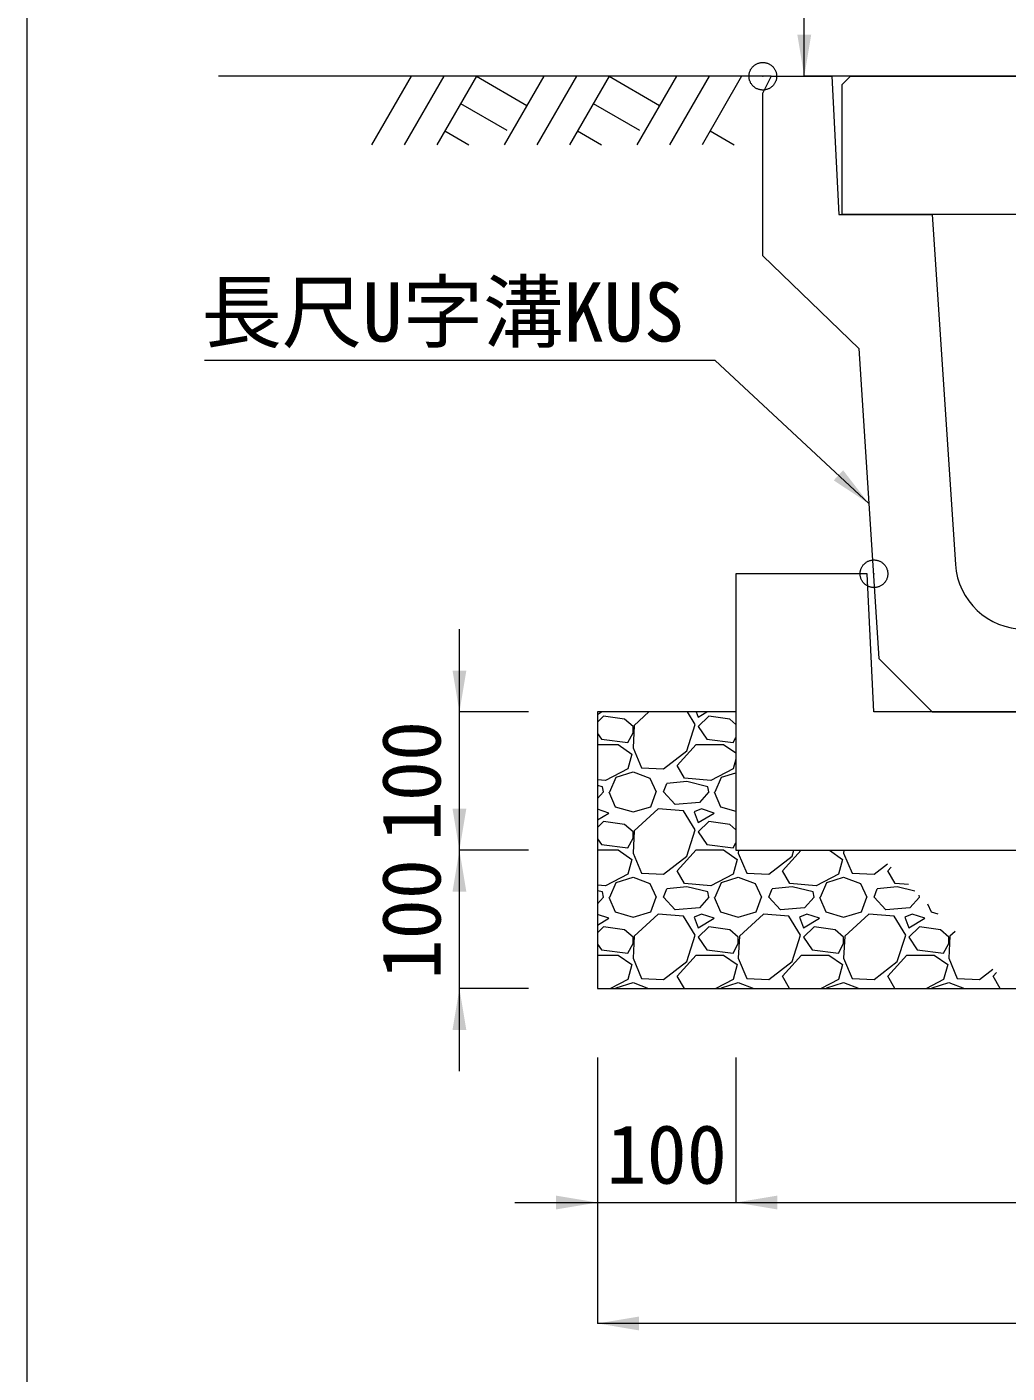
# Model space of a CAD drawing. Units: millimetres at full size, sheet at 1:40. Extents: x 206103 to 244503, y 883348 to 903496.
# Drawn here: x 213303 to 214013, y 900170 to 901144 of the extents above; entities that cross this region are included whole.
import ezdxf
from ezdxf.enums import TextEntityAlignment as Align

# ---------------------------------------------------------------- set-up
doc = ezdxf.new("R2010")
doc.units = ezdxf.units.MM
doc.header["$LTSCALE"] = 40
doc.header["$PDMODE"] = 32
doc.header["$PDSIZE"] = 20
doc.linetypes.add('USER1', pattern=[28.575, 19.05, -3.175, 3.175, -3.175])
for name, color, linetype, lineweight in [('0_2', 7, 'Continuous', 20), ('図枠', 5, 'Continuous', 13), ('基礎ブロック', 2, 'Continuous', 13), ('基礎材', 7, 'Continuous', 15), ('寸法線', 7, 'Continuous', 13), ('引出線', 4, 'Continuous', 13), ('本体', 2, 'Continuous', 13), ('補助線', 8, 'USER1', 13), ('ﾊｯﾁﾝｸﾞ', 7, 'Continuous', 5)]:
    doc.layers.add(name, color=color, linetype=linetype, lineweight=lineweight)
doc.styles.add('ＭＳ ゴシック', font='')
doc.styles.get('ＭＳ ゴシック').set_extended_font_data('MS Gothic')

# ---------------------------------------------------------------- blocks, each defined once
blk = doc.blocks.new('filled_arrow')
at = {"color": 0, "linetype": 'Continuous', "lineweight": -2}
blk.add_solid([(7.5, 1.25), (0, 0), (7.5, -1.25)], dxfattribs=at)

msp = doc.modelspace()

# ---------------------------------------------------------------- linework, layer by layer
at = {"layer": '0_2'}
msp.add_line((213841.77, 901108.33), (213441.77, 901108.33), dxfattribs=at)
at = {"layer": '図枠'}
msp.add_line((213303.21, 903148.33), (213303.21, 883448.33), dxfattribs=at)
at = {"layer": '基礎ブロック'}
for p, q in [((213911.21, 900748.33), (213816.21, 900748.33)), ((213816.21, 900748.33), (213816.21, 900648.33)), ((213916.21, 900648.33), (213911.21, 900748.33)), ((213816.21, 900648.33), (213816.21, 900548.33)), ((214464.21, 900648.33), (213916.21, 900648.33)), ((213816.21, 900548.33), (214564.21, 900548.33))]:
    msp.add_line(p, q, dxfattribs=at)
at = {"layer": '基礎材'}
for p, q in [((213716.21, 900648.33), (213716.21, 900448.33)), ((213716.21, 900448.33), (214664.21, 900448.33))]:
    msp.add_line(p, q, dxfattribs=at)
at = {"layer": '基礎材', "lineweight": 13}
msp.add_line((213816.21, 900648.33), (213716.21, 900648.33), dxfattribs=at)
at = {"layer": '寸法線'}
for p, q in [((213865.77, 901108.33), (213865.77, 901708.33)), ((214310.77, 901108.33), (213865.77, 901108.33)), ((213616.21, 900488.33), (213616.21, 900708.33)), ((213666.21, 900648.33), (213616.21, 900648.33)), ((213616.21, 900388.33), (213616.21, 900608.33)), ((213666.21, 900548.33), (213616.21, 900548.33)), ((213666.21, 900548.33), (213616.21, 900548.33)), ((213666.21, 900448.33), (213616.21, 900448.33)), ((213716.21, 900398.33), (213716.21, 900293.39)), ((213716.21, 900398.33), (213716.21, 900205.89)), ((213816.21, 900398.33), (213816.21, 900293.39)), ((213816.21, 900398.33), (213816.21, 900293.39)), ((213656.21, 900293.39), (213876.21, 900293.39)), ((213816.21, 900293.39), (214564.21, 900293.39)), ((214664.21, 900205.89), (213716.21, 900205.89))]:
    msp.add_line(p, q, dxfattribs=at)
at = {"layer": '引出線'}
msp.add_lwpolyline([(213912.46, 900799.15), (213801.28, 900902.6), (213431.81, 900902.6)], dxfattribs=at)
at = {"layer": '本体'}
for p, q in [((213841.77, 901108.33), (213835.77, 901096.33)), ((213841.77, 901108.33), (213885.77, 901108.33)), ((213885.77, 901108.33), (213890.77, 901008.33)), ((213835.77, 900978.46), (213835.77, 901096.33)), ((213890.77, 901008.33), (213958.27, 901008.33)), ((213958.27, 901008.33), (213975.16, 900755)), ((213905.27, 900911.33), (213835.77, 900978.46)), ((213905.27, 900911.33), (213919.64, 900686.96)), ((213958.27, 900648.33), (213919.64, 900686.96)), ((213958.27, 900648.33), (214258.27, 900648.33))]:
    msp.add_line(p, q, dxfattribs=at)
at = {"layer": '本体', "lineweight": 20}
msp.add_lwpolyline([(213893.27, 901008.33), (213893.27, 901102.33), (213899.27, 901108.33), (214317.27, 901108.33), (214323.27, 901102.33), (214323.27, 901008.33)], close=True, dxfattribs=at)
at = {"layer": '本体'}
msp.add_arc((214025.05, 900758.33), 50, 183.81407, 270, dxfattribs=at)
at = {"layer": '補助線'}
for p in [(213835.77, 901108.33), (213916.21, 900748.33)]:
    msp.add_point(p, dxfattribs=at)
at = {"layer": 'ﾊｯﾁﾝｸﾞ', "lineweight": 9}
for p, q in [((213581.21, 901108.33), (213552.56, 901058.71)), ((213604.83, 901108.33), (213576.19, 901058.71)), ((213628.46, 901108.33), (213599.81, 901058.71)), ((213628.46, 901108.33), (213665.02, 901087.22)), ((213677.21, 901108.33), (213648.56, 901058.71)), ((213700.84, 901108.33), (213672.18, 901058.71)), ((213724.46, 901108.33), (213695.81, 901058.71)), ((213724.46, 901108.33), (213761.02, 901087.22)), ((213773.21, 901108.33), (213744.56, 901058.71)), ((213796.83, 901108.33), (213768.18, 901058.71)), ((213820.46, 901108.33), (213791.81, 901058.71)), ((213617.03, 901088.55), (213650.45, 901069.26)), ((213713.03, 901088.55), (213746.45, 901069.26)), ((213605.61, 901068.76), (213623.03, 901058.71)), ((213701.61, 901068.76), (213719.03, 901058.71)), ((213797.61, 901068.76), (213815.02, 901058.71))]:
    msp.add_line(p, q, dxfattribs=at)
at = {"layer": 'ﾊｯﾁﾝｸﾞ'}
for p, q in [((213716.21, 900646.57), (213719.13, 900648.33)), ((213753.39, 900648.33), (213742.61, 900638.49)), ((213786.8, 900639.25), (213781.26, 900648.33)), ((213787.59, 900648.33), (213789.09, 900644.58)), ((213789.09, 900644.58), (213795.33, 900648.33)), ((213720.51, 900645.35), (213716.21, 900641.04)), ((213735.75, 900643.06), (213720.51, 900645.35)), ((213741.85, 900637.73), (213735.75, 900643.06)), ((213742.61, 900638.49), (213741.85, 900622.49)), ((213741.85, 900633.15), (213741.85, 900637.73)), ((213780.71, 900620.2), (213786.8, 900639.25)), ((213796.71, 900645.35), (213789.09, 900637.73)), ((213789.09, 900637.73), (213795.19, 900628.58)), ((213811.95, 900643.06), (213796.71, 900645.35)), ((213816.21, 900639.34), (213811.95, 900643.06)), ((213716.21, 900632.75), (213718.99, 900628.58)), ((213718.99, 900628.58), (213738.04, 900626.3)), ((213738.04, 900626.3), (213741.85, 900633.15)), ((213795.19, 900628.58), (213814.24, 900626.3)), ((213814.24, 900626.3), (213816.21, 900629.84)), ((213716.21, 900624.77), (213731.18, 900624.77)), ((213731.18, 900624.77), (213741.08, 900617.91)), ((213741.08, 900617.91), (213738.04, 900607.25)), ((213741.85, 900622.49), (213747.94, 900608.01)), ((213763.94, 900607.25), (213780.71, 900620.2)), ((213773.85, 900609.53), (213787.57, 900624.77)), ((213787.57, 900624.77), (213807.38, 900624.77)), ((213807.38, 900624.77), (213816.21, 900618.66)), ((213738.04, 900607.25), (213722.03, 900598.86)), ((213747.94, 900608.01), (213763.94, 900607.25)), ((213779.18, 900600.39), (213773.85, 900609.53)), ((213814.24, 900607.25), (213798.23, 900598.86)), ((213816.21, 900614.14), (213814.24, 900607.25)), ((213722.03, 900598.86), (213716.21, 900599.33)), ((213725.08, 900590.48), (213729.65, 900601.15)), ((213729.65, 900601.15), (213741.85, 900604.96)), ((213741.85, 900604.96), (213754.04, 900600.39)), ((213754.04, 900600.39), (213758.61, 900590.48)), ((213780.71, 900598.1), (213766.23, 900596.58)), ((213798.23, 900598.86), (213779.18, 900600.39)), ((213795.95, 900594.29), (213780.71, 900598.1)), ((213801.28, 900590.48), (213805.85, 900601.15)), ((213805.85, 900601.15), (213816.21, 900604.38)), ((213719.75, 900594.29), (213716.21, 900595.18)), ((213720.51, 900590.48), (213716.21, 900585.7)), ((213720.51, 900590.48), (213719.75, 900594.29)), ((213724.32, 900590.48), (213728.89, 900579.81)), ((213754.8, 900579.81), (213758.61, 900590.48)), ((213763.94, 900590.48), (213766.23, 900596.58)), ((213772.33, 900581.34), (213763.94, 900590.48)), ((213796.71, 900590.48), (213789.85, 900582.86)), ((213796.71, 900590.48), (213795.95, 900594.29)), ((213800.52, 900590.48), (213805.09, 900579.81)), ((213728.89, 900579.81), (213741.85, 900576)), ((213741.85, 900576), (213754.8, 900579.81)), ((213760.13, 900578.29), (213742.61, 900562.29)), ((213778.42, 900576.77), (213760.13, 900578.29)), ((213789.85, 900582.86), (213772.33, 900581.34)), ((213791.38, 900578.29), (213786.04, 900576)), ((213800.52, 900575.24), (213791.38, 900578.29)), ((213805.09, 900579.81), (213816.21, 900576.55)), ((213724.32, 900575.24), (213716.21, 900577.95)), ((213716.21, 900570.37), (213724.32, 900575.24)), ((213720.51, 900569.15), (213716.21, 900564.84)), ((213735.75, 900566.86), (213720.51, 900569.15)), ((213786.8, 900563.05), (213778.42, 900576.77)), ((213786.04, 900576), (213789.09, 900568.38)), ((213789.09, 900568.38), (213800.52, 900575.24)), ((213796.71, 900569.15), (213789.09, 900561.53)), ((213811.95, 900566.86), (213796.71, 900569.15)), ((213741.85, 900561.53), (213735.75, 900566.86)), ((213742.61, 900562.29), (213741.85, 900546.29)), ((213741.85, 900556.95), (213741.85, 900561.53)), ((213780.71, 900544), (213786.8, 900563.05)), ((213789.09, 900561.53), (213795.19, 900552.38)), ((213816.21, 900563.14), (213811.95, 900566.86)), ((213716.21, 900556.55), (213718.99, 900552.38)), ((213718.99, 900552.38), (213738.04, 900550.1)), ((213738.04, 900550.1), (213741.85, 900556.95)), ((213795.19, 900552.38), (213814.24, 900550.1)), ((213814.24, 900550.1), (213816.21, 900553.64)), ((213716.21, 900548.57), (213731.18, 900548.57)), ((213731.18, 900548.57), (213741.08, 900541.71)), ((213741.08, 900541.71), (213738.04, 900531.05)), ((213741.85, 900546.29), (213747.94, 900531.81)), ((213763.94, 900531.05), (213780.71, 900544)), ((213773.85, 900533.33), (213787.57, 900548.57)), ((213787.57, 900548.57), (213807.38, 900548.57)), ((213807.38, 900548.57), (213817.28, 900541.71)), ((213817.28, 900541.71), (213814.24, 900531.05)), ((213818.14, 900548.33), (213818.05, 900546.29)), ((213818.05, 900546.29), (213824.14, 900531.81)), ((213840.14, 900531.05), (213856.91, 900544)), ((213850.05, 900533.33), (213863.55, 900548.33)), ((213856.91, 900544), (213858.29, 900548.33)), ((213883.93, 900548.33), (213893.48, 900541.71)), ((213893.48, 900541.71), (213890.44, 900531.05)), ((213894.34, 900548.33), (213894.25, 900546.29)), ((213894.25, 900546.29), (213900.34, 900531.81)), ((213738.04, 900531.05), (213722.03, 900522.66)), ((213747.94, 900531.81), (213763.94, 900531.05)), ((213779.18, 900524.19), (213773.85, 900533.33)), ((213814.24, 900531.05), (213798.23, 900522.66)), ((213824.14, 900531.81), (213840.14, 900531.05)), ((213855.38, 900524.19), (213850.05, 900533.33)), ((213890.44, 900531.05), (213874.43, 900522.66)), ((213900.34, 900531.81), (213916.34, 900531.05)), ((213916.34, 900531.05), (213926.02, 900538.52)), ((213926.25, 900533.33), (213928.6, 900535.94)), ((213931.58, 900524.19), (213926.25, 900533.33)), ((213722.03, 900522.66), (213716.21, 900523.13)), ((213725.08, 900514.28), (213729.65, 900524.95)), ((213729.65, 900524.95), (213741.85, 900528.76)), ((213741.85, 900528.76), (213754.04, 900524.19)), ((213754.04, 900524.19), (213758.61, 900514.28)), ((213763.94, 900514.28), (213766.23, 900520.38)), ((213780.71, 900521.9), (213766.23, 900520.38)), ((213798.23, 900522.66), (213779.18, 900524.19)), ((213795.95, 900518.09), (213780.71, 900521.9)), ((213801.28, 900514.28), (213805.85, 900524.95)), ((213805.85, 900524.95), (213818.05, 900528.76)), ((213818.05, 900528.76), (213830.24, 900524.19)), ((213830.24, 900524.19), (213834.81, 900514.28)), ((213840.14, 900514.28), (213842.43, 900520.38)), ((213856.91, 900521.9), (213842.43, 900520.38)), ((213874.43, 900522.66), (213855.38, 900524.19)), ((213872.15, 900518.09), (213856.91, 900521.9)), ((213877.48, 900514.28), (213882.05, 900524.95)), ((213882.05, 900524.95), (213894.25, 900528.76)), ((213894.25, 900528.76), (213906.44, 900524.19)), ((213906.44, 900524.19), (213911.01, 900514.28)), ((213916.34, 900514.28), (213918.63, 900520.38)), ((213933.11, 900521.9), (213918.63, 900520.38)), ((213941.11, 900523.43), (213931.58, 900524.19)), ((213945.81, 900518.73), (213933.11, 900521.9)), ((213719.75, 900518.09), (213716.21, 900518.98)), ((213720.51, 900514.28), (213716.21, 900509.5)), ((213720.51, 900514.28), (213719.75, 900518.09)), ((213724.32, 900514.28), (213728.89, 900503.61)), ((213754.8, 900503.61), (213758.61, 900514.28)), ((213772.33, 900505.14), (213763.94, 900514.28)), ((213796.71, 900514.28), (213789.85, 900506.66)), ((213796.71, 900514.28), (213795.95, 900518.09)), ((213800.52, 900514.28), (213805.09, 900503.61)), ((213831, 900503.61), (213834.81, 900514.28)), ((213848.53, 900505.14), (213840.14, 900514.28)), ((213872.91, 900514.28), (213866.05, 900506.66)), ((213872.91, 900514.28), (213872.15, 900518.09)), ((213876.72, 900514.28), (213881.29, 900503.61)), ((213907.2, 900503.61), (213911.01, 900514.28)), ((213924.73, 900505.14), (213916.34, 900514.28)), ((213949.11, 900514.28), (213942.25, 900506.66)), ((213949.11, 900514.28), (213948.82, 900515.71)), ((213724.32, 900499.04), (213716.21, 900501.75)), ((213728.89, 900503.61), (213741.85, 900499.8)), ((213741.85, 900499.8), (213754.8, 900503.61)), ((213760.13, 900502.09), (213742.61, 900486.09)), ((213778.42, 900500.57), (213760.13, 900502.09)), ((213789.85, 900506.66), (213772.33, 900505.14)), ((213786.8, 900486.85), (213778.42, 900500.57)), ((213791.38, 900502.09), (213786.04, 900499.8)), ((213800.52, 900499.04), (213791.38, 900502.09)), ((213805.09, 900503.61), (213818.05, 900499.8)), ((213818.05, 900499.8), (213831, 900503.61)), ((213836.33, 900502.09), (213818.81, 900486.09)), ((213854.62, 900500.57), (213836.33, 900502.09)), ((213866.05, 900506.66), (213848.53, 900505.14)), ((213863, 900486.85), (213854.62, 900500.57)), ((213867.58, 900502.09), (213862.24, 900499.8)), ((213876.72, 900499.04), (213867.58, 900502.09)), ((213881.29, 900503.61), (213894.25, 900499.8)), ((213894.25, 900499.8), (213907.2, 900503.61)), ((213912.53, 900502.09), (213895.01, 900486.09)), ((213930.82, 900500.57), (213912.53, 900502.09)), ((213942.25, 900506.66), (213924.73, 900505.14)), ((213939.2, 900486.85), (213930.82, 900500.57)), ((213943.78, 900502.09), (213938.44, 900499.8)), ((213952.92, 900499.04), (213943.78, 900502.09)), ((213954.92, 900509.62), (213957.49, 900503.61)), ((213957.49, 900503.61), (213962.35, 900502.18)), ((213716.21, 900494.17), (213724.32, 900499.04)), ((213720.51, 900492.95), (213716.21, 900488.64)), ((213735.75, 900490.66), (213720.51, 900492.95)), ((213741.85, 900485.33), (213735.75, 900490.66)), ((213786.04, 900499.8), (213789.09, 900492.18)), ((213789.09, 900492.18), (213800.52, 900499.04)), ((213796.71, 900492.95), (213789.09, 900485.33)), ((213811.95, 900490.66), (213796.71, 900492.95)), ((213818.05, 900485.33), (213811.95, 900490.66)), ((213862.24, 900499.8), (213865.29, 900492.18)), ((213865.29, 900492.18), (213876.72, 900499.04)), ((213872.91, 900492.95), (213865.29, 900485.33)), ((213888.15, 900490.66), (213872.91, 900492.95)), ((213894.25, 900485.33), (213888.15, 900490.66)), ((213938.44, 900499.8), (213941.49, 900492.18)), ((213941.49, 900492.18), (213952.92, 900499.04)), ((213949.11, 900492.95), (213941.49, 900485.33)), ((213964.35, 900490.66), (213949.11, 900492.95)), ((213970.45, 900485.33), (213964.35, 900490.66)), ((213738.04, 900473.9), (213741.85, 900480.75)), ((213742.61, 900486.09), (213741.85, 900470.09)), ((213741.85, 900480.75), (213741.85, 900485.33)), ((213780.71, 900467.8), (213786.8, 900486.85)), ((213789.09, 900485.33), (213795.19, 900476.18)), ((213814.24, 900473.9), (213818.05, 900480.75)), ((213818.81, 900486.09), (213818.05, 900470.09)), ((213818.05, 900480.75), (213818.05, 900485.33)), ((213856.91, 900467.8), (213863, 900486.85)), ((213865.29, 900485.33), (213871.39, 900476.18)), ((213890.44, 900473.9), (213894.25, 900480.75)), ((213895.01, 900486.09), (213894.25, 900470.09)), ((213894.25, 900480.75), (213894.25, 900485.33)), ((213933.11, 900467.8), (213939.2, 900486.85)), ((213941.49, 900485.33), (213947.59, 900476.18)), ((213966.64, 900473.9), (213970.45, 900480.75)), ((213971.21, 900486.09), (213970.45, 900470.09)), ((213970.45, 900480.75), (213970.45, 900485.33)), ((213974.99, 900489.54), (213971.21, 900486.09)), ((213716.21, 900480.35), (213718.99, 900476.18)), ((213716.21, 900472.37), (213731.18, 900472.37)), ((213718.99, 900476.18), (213738.04, 900473.9)), ((213731.18, 900472.37), (213741.08, 900465.51)), ((213773.85, 900457.13), (213787.57, 900472.37)), ((213787.57, 900472.37), (213807.38, 900472.37)), ((213795.19, 900476.18), (213814.24, 900473.9)), ((213807.38, 900472.37), (213817.28, 900465.51)), ((213850.05, 900457.13), (213863.77, 900472.37)), ((213863.77, 900472.37), (213883.58, 900472.37)), ((213871.39, 900476.18), (213890.44, 900473.9)), ((213883.58, 900472.37), (213893.48, 900465.51)), ((213926.25, 900457.13), (213939.97, 900472.37)), ((213939.97, 900472.37), (213959.78, 900472.37)), ((213947.59, 900476.18), (213966.64, 900473.9)), ((213959.78, 900472.37), (213969.68, 900465.51)), ((213741.08, 900465.51), (213738.04, 900454.85)), ((213741.85, 900470.09), (213747.94, 900455.61)), ((213763.94, 900454.85), (213780.71, 900467.8)), ((213817.28, 900465.51), (213814.24, 900454.85)), ((213818.05, 900470.09), (213824.14, 900455.61)), ((213840.14, 900454.85), (213856.91, 900467.8)), ((213893.48, 900465.51), (213890.44, 900454.85)), ((213894.25, 900470.09), (213900.34, 900455.61)), ((213916.34, 900454.85), (213933.11, 900467.8)), ((213969.68, 900465.51), (213966.64, 900454.85)), ((213970.45, 900470.09), (213976.54, 900455.61)), ((213992.54, 900454.85), (214002.22, 900462.32)), ((213738.04, 900454.85), (213725.6, 900448.33)), ((213729.65, 900448.75), (213741.85, 900452.56)), ((213741.85, 900452.56), (213753.13, 900448.33)), ((213747.94, 900455.61), (213763.94, 900454.85)), ((213778.99, 900448.33), (213773.85, 900457.13)), ((213814.24, 900454.85), (213801.8, 900448.33)), ((213805.85, 900448.75), (213818.05, 900452.56)), ((213818.05, 900452.56), (213829.33, 900448.33)), ((213824.14, 900455.61), (213840.14, 900454.85)), ((213855.19, 900448.33), (213850.05, 900457.13)), ((213890.44, 900454.85), (213878, 900448.33)), ((213882.05, 900448.75), (213894.25, 900452.56)), ((213894.25, 900452.56), (213905.53, 900448.33)), ((213900.34, 900455.61), (213916.34, 900454.85)), ((213931.39, 900448.33), (213926.25, 900457.13)), ((213966.64, 900454.85), (213954.2, 900448.33)), ((213958.25, 900448.75), (213970.45, 900452.56)), ((213970.45, 900452.56), (213981.73, 900448.33)), ((213976.54, 900455.61), (213992.54, 900454.85)), ((214002.45, 900457.13), (214004.8, 900459.74)), ((214007.59, 900448.33), (214002.45, 900457.13)), ((213729.48, 900448.33), (213729.65, 900448.75)), ((213805.68, 900448.33), (213805.85, 900448.75)), ((213881.88, 900448.33), (213882.05, 900448.75)), ((213958.08, 900448.33), (213958.25, 900448.75))]:
    msp.add_line(p, q, dxfattribs=at)

# ---------------------------------------------------------------- block references
at = {"layer": '寸法線', "xscale": 4, "yscale": 4}
for p, rotation in [((213865.77, 901108.33), 90), ((213616.21, 900648.33), 90), ((213616.21, 900548.33), 90), ((213616.21, 900548.33), 270), ((213616.21, 900448.33), 270), ((213716.21, 900293.39), 180)]:
    msp.add_blockref('filled_arrow', p, dxfattribs=dict(at, rotation=rotation))
for p in [(213816.21, 900293.39), (213816.21, 900293.39), (213716.21, 900205.89)]:
    msp.add_blockref('filled_arrow', p, dxfattribs=at)
at = {"layer": '引出線', "xscale": 4, "yscale": 4, "rotation": 137.1}
msp.add_blockref('filled_arrow', (213912.46, 900799.15), dxfattribs=at)

# ---------------------------------------------------------------- texts
at = {"layer": '寸法線', "style": 'ＭＳ ゴシック'}
for p in [(213581.21, 900598.33), (213581.21, 900498.33)]:
    msp.add_text('100', height=42.72, rotation=90, dxfattribs=at).set_placement(p, align=Align.MIDDLE_CENTER)
msp.add_text('100', height=42.72, dxfattribs=at).set_placement((213766.21, 900328.39), align=Align.MIDDLE_CENTER)
at = {"layer": '引出線', "style": 'ＭＳ ゴシック'}
msp.add_text('長尺U字溝KUS', height=42.72, dxfattribs=at).set_placement((213604.05, 900959.12), align=Align.TOP_CENTER)

doc.saveas('drawing.dxf')
